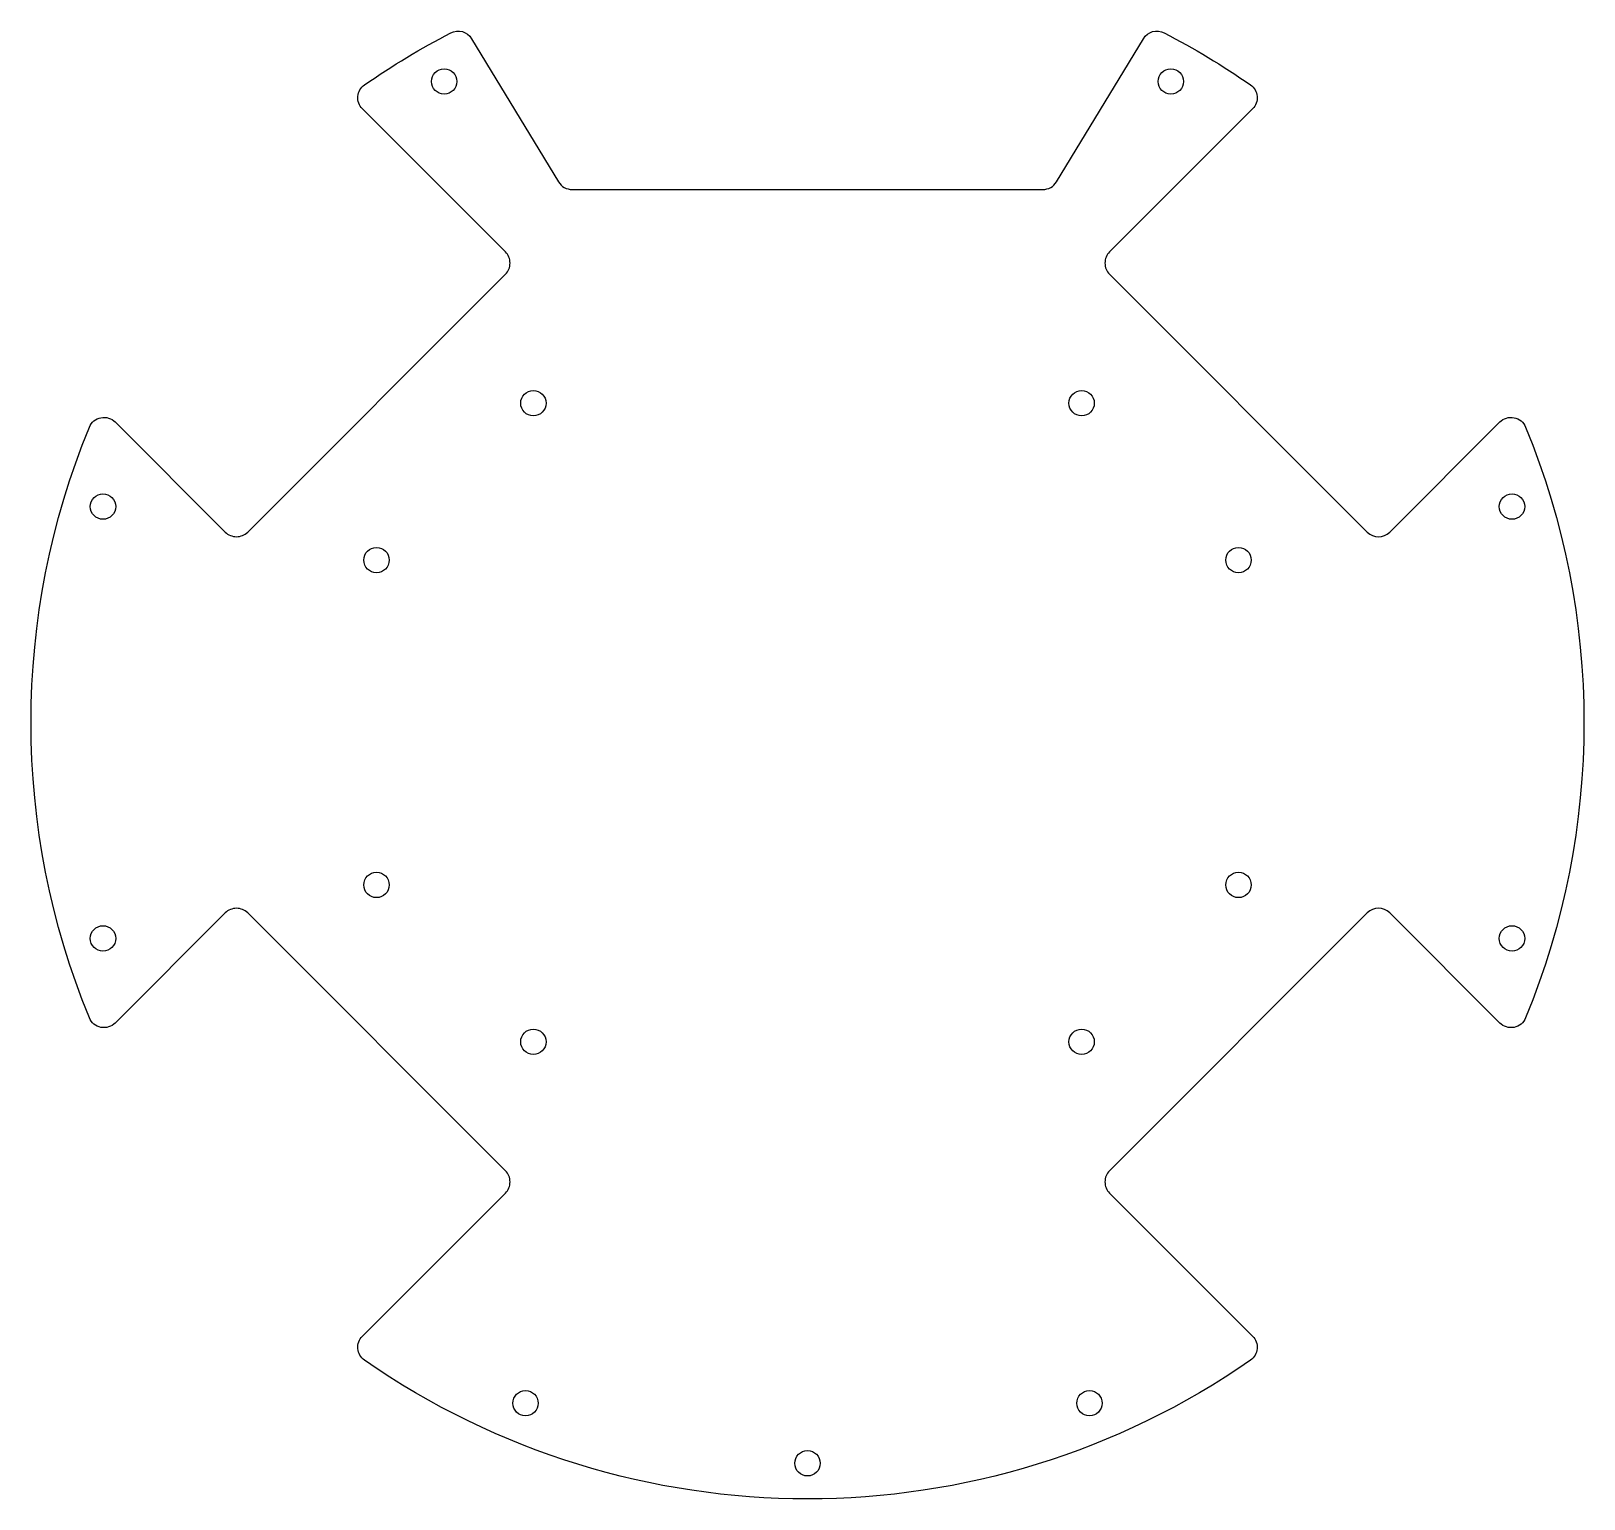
# Model space of a CAD drawing. Header units: millimetres. Extents: x -98 to 98, y -98 to 87.
import ezdxf

# ---------------------------------------------------------------- set-up
doc = ezdxf.new("R2010")
doc.units = ezdxf.units.MM

msp = doc.modelspace()

# ---------------------------------------------------------------- linework, layer by layer
at = {"color": 7}
msp.add_lwpolyline([(-31.42, 68.24, 0.262136), (-29.71, 67.27), (29.71, 67.27, 0.262136), (31.42, 68.24), (42.39, 86.31, -0.394416), (45.02, 87.05, -0.032445), (55.9, 80.49, -0.467487), (56.17, 77.44), (38.13, 59.4, 0.414214), (38.13, 56.57), (70.66, 24.04, 0.414213), (73.49, 24.04), (87.37, 37.93, -0.535332), (90.64, 37.27, -0.197586), (90.64, -37.27, -0.535332), (87.37, -37.93), (73.49, -24.04, 0.414213), (70.66, -24.04), (38.13, -56.57, 0.414214), (38.13, -59.4), (56.17, -77.44, -0.467487), (55.9, -80.49, -0.313172), (-55.9, -80.49, -0.467486), (-56.17, -77.44), (-38.13, -59.4, 0.414214), (-38.13, -56.57), (-70.66, -24.04, 0.414214), (-73.49, -24.04), (-87.37, -37.93, -0.535332), (-90.64, -37.27, -0.197585), (-90.64, 37.27, -0.535332), (-87.37, 37.93), (-73.49, 24.04, 0.414214), (-70.66, 24.04), (-38.13, 56.57, 0.414214), (-38.13, 59.4), (-56.17, 77.44, -0.467486), (-55.9, 80.49, -0.032445), (-45.02, 87.05, -0.394416), (-42.39, 86.31)], format="xyb", close=True, dxfattribs=at)
for centre in [(-45.86, 80.91), (45.86, 80.91), (-34.6, 40.3), (34.6, 40.3), (-88.92, 27.25), (88.92, 27.25), (-54.4, 20.5), (54.4, 20.5), (-54.4, -20.5), (54.4, -20.5), (-88.92, -27.25), (88.92, -27.25), (-34.6, -40.3), (34.6, -40.3), (-35.59, -85.92), (35.59, -85.92), (0, -93.5)]:
    msp.add_circle(centre, 1.6, dxfattribs=at)

doc.saveas('drawing.dxf')
